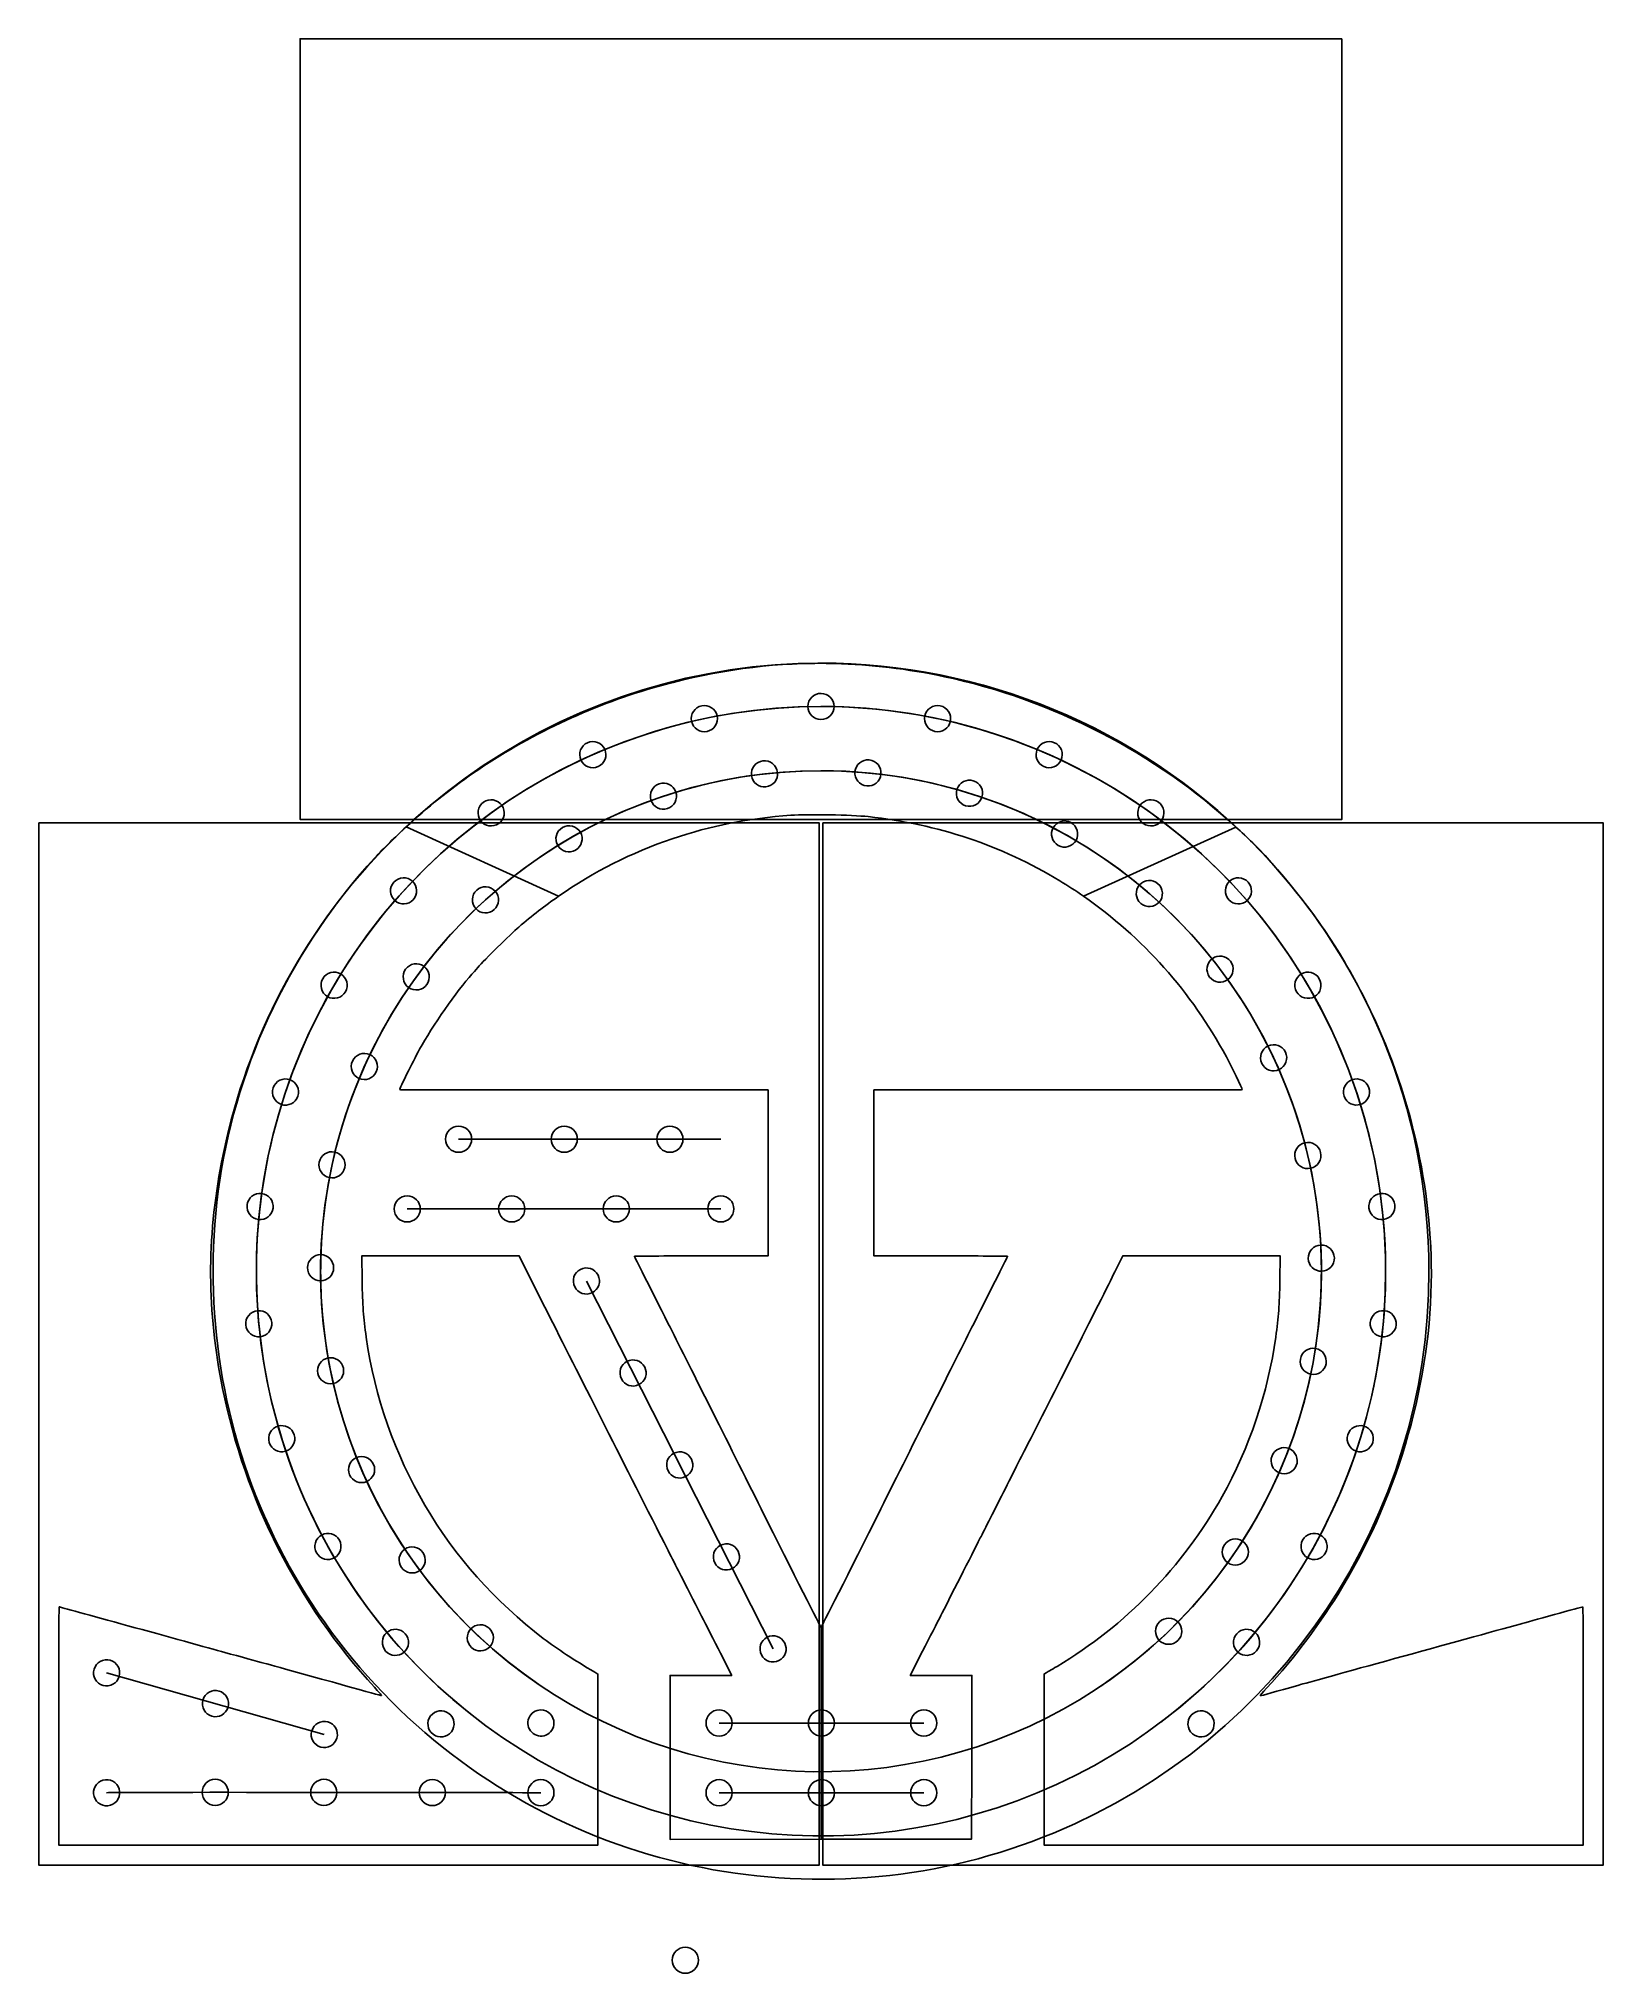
# Model space of a CAD drawing. Extents: x 202 to 1998, y -122 to 2098.
import ezdxf

# ---------------------------------------------------------------- set-up
doc = ezdxf.new("R2010")
doc.units = 0
doc.layers.add('Layer_1', color=7, linetype='CONTINUOUS')

msp = doc.modelspace()

# ---------------------------------------------------------------- linework, layer by layer
at = {"layer": 'Layer_1', "color": 7}
for points in [[(1698.005613, 2098.008448), (1698.005613, 1201.994044), (501.991631, 1201.994044), (501.991631, 2098.008448)], [(1089.750011, 1381.086237)], [(1099.99882, 1381.376137)], [(963.131997, 1332.387234)], [(1100.073329, 1346.62584)], [(1236.865539, 1332.385803)], [(1099.998106, 1331.622945)], [(832.021399, 1290.089554)], [(1367.976107, 1290.0897)], [(1033.358186, 1269.152412)], [(1155.379254, 1270.320807)], [(1099.99882, 1257.91155)], [(1274.847182, 1246.425933)], [(712.627042, 1221.719932)], [(914.371795, 1242.96406)], [(1487.367819, 1221.720506)], [(201.992106, 1198.009588), (1098.00651, 1198.009588), (1098.00651, 1.995606), (201.992106, 1.995606)], [(803.255443, 1192.771941)], [(1101.990945, 1198.009641), (1998.005349, 1198.009641), (1998.005349, 1.995527), (1101.990945, 1.995527)], [(1386.918133, 1198.382229)], [(1576.140637, 1193.248344)], [(609.792932, 1130.10767)], [(704.838012, 1120.840331)], [(798.712899, 1113.791324)], [(1486.804171, 1128.2439)], [(1590.205168, 1130.106454)], [(623.20395, 1030.083357)], [(1570.053035, 1039.17032)], [(528.072719, 1019.191675)], [(1671.936561, 1019.19087)], [(1633.108757, 934.939813)], [(562.155779, 924.653792)], [(471.16744, 893.981208)], [(1728.83138, 893.985543)], [(683.999805, 850.0074)], [(805.289414, 850.0074)], [(926.579024, 850.0074)], [(524.031249, 808.732086)], [(1673.449828, 819.773713)], [(441.217535, 759.602689)], [(625.000442, 770.005438)], [(745.000209, 770.005438)], [(865.000241, 770.005438)], [(985.000009, 770.005438)], [(1758.770504, 759.602244)], [(1689.254194, 698.956815)], [(510.561058, 687.641648)], [(844.06477, 679.054182)], [(439.73026, 621.845602)], [(1760.255827, 621.843934)], [(1679.795533, 577.385613)], [(522.354517, 566.2881)], [(897.637535, 573.49218)], [(466.679266, 486.940742)], [(951.210301, 467.930178)], [(1733.319103, 486.92886)], [(558.825318, 449.969942)], [(1645.543145, 460.390183)], [(520.929929, 360.347578)], [(1004.783067, 362.368175)], [(1679.073972, 360.336824)], [(618.421963, 343.587693)], [(1588.007376, 352.904465)], [(600.180902, 247.644413)], [(698.69624, 251.774932)], [(1058.355833, 256.806173)], [(1509.530758, 259.5558)], [(1599.817474, 247.648613)], [(284.060947, 237.035757)], [(408.998892, 201.674239)], [(778.499149, 180.008174)], [(982.999761, 180.006515)], [(1100.498426, 180.006515)], [(1217.999736, 180.006515)], [(533.936572, 166.315367)], [(651.861065, 173.092731)], [(1548.13642, 173.09271)], [(278.569705, 99.936162)], [(404.626901, 100.416613)], [(529.250786, 100.382455)], [(653.89677, 100.194132)], [(778.522242, 100.004691)], [(982.999761, 100.007199)], [(1100.498426, 100.007199)], [(1217.999736, 100.007199)], [(944.248878, -92.242533)]]:
    msp.add_lwpolyline(points, close=True, dxfattribs=at)
for points in [[(798.712899, 1113.791324), (623.708991, 1193.316713)], [(623.708991, 1193.316713), (798.712899, 1113.791324)], [(1576.140637, 1193.248344), (1401.359376, 1113.82453)], [(1401.359376, 1113.82453), (1576.140637, 1193.248344)], [(962.541018, 701.045219), (1039.308601, 701.045219), (1039.308601, 796.303023), (1039.308601, 891.560854), (827.894535, 891.560854)], [(1372.105456, 891.560854), (1160.691416, 891.560854), (1160.691416, 796.303023), (1160.691416, 701.045219), (1237.458973, 701.045219)], [(683.999547, 835.003299), (984.999751, 835.003299)], [(625.000183, 755.001338), (984.999751, 755.001338)], [(573.306634, 672.709297), (572.869145, 701.045219), (663.203133, 701.025693), (753.537121, 701.006167), (781.269528, 645.855756)], [(1437.33202, 682.758119), (1446.41797, 701.045219), (1536.7754, 701.045219), (1627.130872, 701.045219), (1626.693357, 672.709297)], [(830.684362, 672.263588), (1044.975425, 250.015578)], [(984.597663, 245.056937), (997.615243, 219.533509), (962.191398, 219.533509), (926.767579, 219.533509), (926.767579, 125.480777), (926.767579, 31.428044), (1099.798833, 31.631164), (1099.999995, 31.631164), (1099.999995, 275.02764), (1099.986316, 275.000309)], [(1099.999995, 275.02764), (1099.999995, 31.631164), (1272.830086, 31.832327), (1273.033207, 125.683897), (1273.238286, 219.533509), (1237.82423, 219.533509), (1202.410148, 219.533509), (1216.623036, 247.469037)], [(225.00001, 161.656541), (225.00001, 25.000309), (534.486333, 25.000309), (843.970697, 25.000309), (843.970697, 123.090134), (843.970697, 221.181943), (840.232426, 223.371396)], [(279.973368, 222.599488), (529.849257, 151.879891)], [(1357.837879, 222.209293), (1356.029293, 221.103811), (1356.029293, 123.053039), (1356.029293, 25.000309), (1665.513685, 25.000309), (1975.000007, 25.000309), (1975.000007, 161.656541)], [(982.999503, 165.002414), (1217.999213, 165.002414)], [(982.999503, 85.003099), (1217.999213, 85.003099)]]:
    msp.add_lwpolyline(points, dxfattribs=at)
for points in [[(1099.99882, 1381.376137), (817.735257, 1381.376137), (563.265183, 1211.344682), (455.247594, 950.567174)], [(1089.750011, 1381.086237), (1029.145506, 1380.219329), (968.804817, 1370.871336), (907.074218, 1352.982725)], [(1115.744132, 1380.937805), (1107.070747, 1381.159897), (1098.407786, 1381.210088), (1089.750011, 1381.086237)], [(1593.470045, 1176.973679), (1462.593339, 1307.850375), (1285.086433, 1381.376137), (1099.99882, 1381.376137)], [(1241.880848, 1365.810836), (1199.244171, 1374.821988), (1157.376478, 1379.87172), (1115.744132, 1380.937805)], [(1576.140637, 1193.248344), (1484.092282, 1278.148293), (1366.070892, 1339.56372), (1241.880848, 1365.810836)], [(907.074218, 1352.982725), (834.437601, 1331.933692), (763.95284, 1298.525019), (701.287099, 1255.441699)], [(963.131997, 1332.387234), (955.016144, 1330.714382), (949.793059, 1322.779068), (951.465911, 1314.663215)], [(974.410132, 1330.224955), (971.086234, 1332.412771), (967.029367, 1333.190566), (963.131997, 1332.387234)], [(1100.073329, 1346.62584), (1091.786968, 1346.667228), (1085.035993, 1339.983356), (1084.994605, 1331.696995)], [(1110.660657, 1342.178343), (1107.860956, 1345.006152), (1104.05258, 1346.605965), (1100.073329, 1346.62584)], [(1115.002174, 1331.547116), (1115.022049, 1335.526367), (1113.460359, 1339.350533), (1110.660657, 1342.178343)], [(1236.865539, 1332.385803), (1228.749686, 1334.058655), (1220.814372, 1328.83557), (1219.14152, 1320.719717)], [(1246.369346, 1325.939919), (1244.181531, 1329.263817), (1240.762909, 1331.582471), (1236.865539, 1332.385803)], [(485.371797, 889.152856), (573.803797, 1153.450634), (821.298386, 1331.622233), (1099.998106, 1331.622945)], [(1099.998106, 1331.622945), (837.858088, 1331.622945), (601.530064, 1173.713608), (501.213422, 931.52781)], [(951.465911, 1314.663215), (953.138763, 1306.547362), (961.074077, 1301.324277), (969.18993, 1302.997129)], [(969.18993, 1302.997129), (977.305783, 1304.669981), (982.528868, 1312.605295), (980.856016, 1320.721148)], [(980.856016, 1320.721148), (980.052684, 1324.618518), (977.73403, 1328.03714), (974.410132, 1330.224955)], [(1084.994605, 1331.696995), (1084.953217, 1323.410634), (1091.637088, 1316.659659), (1099.923449, 1316.618271)], [(1099.923449, 1316.618271), (1108.209811, 1316.576883), (1114.960786, 1323.260754), (1115.002174, 1331.547116)], [(1099.998106, 1331.622945), (1378.697826, 1331.622233), (1626.192414, 1153.450634), (1714.624415, 889.152856)], [(1558.288062, 1141.793029), (1436.742008, 1263.339083), (1271.890183, 1331.622945), (1099.998106, 1331.622945)], [(1219.14152, 1320.719717), (1217.468668, 1312.603864), (1222.691753, 1304.66855), (1230.807606, 1302.995698)], [(1230.807606, 1302.995698), (1238.923459, 1301.322846), (1246.858773, 1306.545931), (1248.531625, 1314.661784)], [(1248.531625, 1314.661784), (1249.334957, 1318.559154), (1248.557162, 1322.616021), (1246.369346, 1325.939919)], [(832.021399, 1290.089554), (824.44658, 1286.729862), (821.029545, 1277.86569), (824.389237, 1270.290872)], [(843.501412, 1290.373914), (839.788439, 1291.805222), (835.658955, 1291.702935), (832.021399, 1290.089554)], [(851.820081, 1282.457392), (850.2067, 1286.094948), (847.214385, 1288.942606), (843.501412, 1290.373914)], [(1367.976107, 1290.0897), (1360.401288, 1293.449392), (1351.537117, 1290.032357), (1348.177425, 1282.457539)], [(1375.892629, 1281.771032), (1374.461321, 1285.484005), (1371.613663, 1288.476319), (1367.976107, 1290.0897)], [(824.389237, 1270.290872), (827.748929, 1262.716053), (836.613101, 1259.299018), (844.187919, 1262.65871)], [(844.187919, 1262.65871), (851.762737, 1266.018402), (855.179773, 1274.882574), (851.820081, 1282.457392)], [(1033.358186, 1269.152412), (1025.128303, 1268.18569), (1019.240347, 1260.730368), (1020.207069, 1252.500485)], [(1044.407836, 1266.025581), (1041.284993, 1268.491894), (1037.310316, 1269.616648), (1033.358186, 1269.152412)], [(1050.010114, 1256.001295), (1049.545877, 1259.953424), (1047.530678, 1263.559268), (1044.407836, 1266.025581)], [(1155.379254, 1270.320807), (1147.13148, 1271.12054), (1139.797026, 1265.082709), (1138.997293, 1256.834935)], [(1165.515005, 1264.922842), (1162.985913, 1267.995056), (1159.339974, 1269.936762), (1155.379254, 1270.320807)], [(1348.177425, 1282.457539), (1344.817733, 1274.88272), (1348.234768, 1266.018548), (1355.809586, 1262.658856)], [(1355.809586, 1262.658856), (1363.384405, 1259.299165), (1372.248577, 1262.7162), (1375.608269, 1270.291018)], [(1375.608269, 1270.291018), (1377.221649, 1273.928574), (1377.323937, 1278.058058), (1375.892629, 1281.771032)], [(550.689402, 851.444487), (624.527526, 1092.957681), (847.449712, 1257.911916), (1099.998106, 1257.912767)], [(1099.99882, 1257.91155), (867.672043, 1257.91155), (658.221657, 1117.961276), (569.314048, 903.319321)], [(701.287099, 1255.441699), (674.131933, 1236.772223), (647.681881, 1215.339941), (623.708991, 1193.316713)], [(925.822909, 1242.10188), (922.271229, 1243.896415), (918.15214, 1244.20655), (914.371795, 1242.96406)], [(1020.207069, 1252.500485), (1021.173791, 1244.270601), (1028.629113, 1238.382646), (1036.858997, 1239.349368)], [(1036.858997, 1239.349368), (1045.08888, 1240.31609), (1050.976836, 1247.771412), (1050.010114, 1256.001295)], [(1099.998106, 1257.912767), (1352.547478, 1257.91308), (1575.471045, 1092.958616), (1649.309455, 851.444487)], [(1506.16736, 1089.671032), (1398.444766, 1197.393626), (1252.341574, 1257.91155), (1099.99882, 1257.91155)], [(1138.997293, 1256.834935), (1138.197561, 1248.587161), (1144.235391, 1241.252708), (1152.483165, 1240.452975)], [(1152.483165, 1240.452975), (1160.730939, 1239.653242), (1168.065392, 1245.691073), (1168.865125, 1253.938847)], [(1168.865125, 1253.938847), (1169.24917, 1257.899567), (1168.044096, 1261.850629), (1165.515005, 1264.922842)], [(1274.847182, 1246.425933), (1266.925099, 1248.856173), (1258.532883, 1244.404154), (1256.102644, 1236.482071)], [(1283.701234, 1239.113106), (1281.836398, 1242.628388), (1278.6515, 1245.258891), (1274.847182, 1246.425933)], [(712.627042, 1221.719932), (705.878872, 1216.910822), (704.306952, 1207.541796), (709.116061, 1200.793625)], [(723.817344, 1224.298422), (719.8929, 1224.956858), (715.867628, 1224.029348), (712.627042, 1221.719932)], [(733.553349, 1218.208951), (731.243934, 1221.449537), (727.741788, 1223.639985), (723.817344, 1224.298422)], [(914.371795, 1242.96406), (906.499634, 1240.376708), (902.21545, 1231.897598), (904.802802, 1224.025437)], [(904.802802, 1224.025437), (907.390153, 1216.153277), (915.869263, 1211.869093), (923.741424, 1214.456444)], [(923.741424, 1214.456444), (931.613585, 1217.043796), (935.897769, 1225.522906), (933.310417, 1233.395067)], [(933.310417, 1233.395067), (932.067927, 1237.175411), (929.37459, 1240.307346), (925.822909, 1242.10188)], [(1256.102644, 1236.482071), (1253.672404, 1228.559988), (1258.124423, 1220.167772), (1266.046506, 1217.737533)], [(1266.046506, 1217.737533), (1273.968589, 1215.307293), (1282.360805, 1219.759312), (1284.791044, 1227.681395)], [(1284.791044, 1227.681395), (1285.958086, 1231.485714), (1285.56607, 1235.597823), (1283.701234, 1239.113106)], [(1487.367819, 1221.720506), (1480.619648, 1226.529615), (1471.250621, 1224.957696), (1466.441512, 1218.209525)], [(1493.457289, 1211.9845), (1492.798853, 1215.908944), (1490.608405, 1219.41109), (1487.367819, 1221.720506)], [(709.116061, 1200.793625), (713.925171, 1194.045454), (723.294198, 1192.473534), (730.042368, 1197.282644)], [(730.042368, 1197.282644), (736.790539, 1202.091753), (738.362459, 1211.46078), (733.553349, 1218.208951)], [(929.099617, 1179.691703), (973.955249, 1194.925141), (1016.593673, 1203.389559), (1065.369133, 1206.742491)], [(1065.369133, 1206.742491), (1085.605816, 1208.133564), (1135.241913, 1207.268562), (1154.259766, 1205.193647)], [(1154.259766, 1205.193647), (1234.91974, 1196.393341), (1305.861225, 1172.623333), (1374.115231, 1131.527642)], [(1386.918133, 1198.382229), (1379.665892, 1202.391001), (1370.537038, 1199.761649), (1366.528266, 1192.509409)], [(1466.441512, 1218.209525), (1461.632402, 1211.461354), (1463.204322, 1202.092327), (1469.952493, 1197.283218)], [(1469.952493, 1197.283218), (1476.700663, 1192.474108), (1486.06969, 1194.046028), (1490.8788, 1200.794199)], [(1490.8788, 1200.794199), (1493.188216, 1204.034784), (1494.115726, 1208.060056), (1493.457289, 1211.9845)], [(623.708991, 1193.316713), (610.824973, 1181.480524), (598.451866, 1169.528264), (587.529284, 1157.619447)], [(803.255443, 1192.771941), (796.083161, 1188.621778), (793.633251, 1179.443122), (797.783414, 1172.270841)], [(798.712899, 1113.791324), (839.246059, 1142.032446), (882.108135, 1163.732989), (929.099617, 1179.691703)], [(814.639287, 1194.281844), (810.794585, 1195.308049), (806.699694, 1194.76492), (803.255443, 1192.771941)], [(823.756543, 1187.299913), (821.763564, 1190.744164), (818.483989, 1193.25564), (814.639287, 1194.281844)], [(818.284515, 1166.798813), (825.456796, 1170.948976), (827.906707, 1180.127632), (823.756543, 1187.299913)], [(1366.528266, 1192.509409), (1362.519495, 1185.257168), (1365.148846, 1176.128314), (1372.401087, 1172.119542)], [(1372.401087, 1172.119542), (1379.653327, 1168.110771), (1388.782181, 1170.740122), (1392.790953, 1177.992363)], [(1394.077422, 1189.403597), (1392.976055, 1193.227438), (1390.400781, 1196.457149), (1386.918133, 1198.382229)], [(1392.790953, 1177.992363), (1394.716033, 1181.475011), (1395.17879, 1185.579755), (1394.077422, 1189.403597)], [(1595.535151, 1175.285465), (1589.323025, 1181.494521), (1582.620865, 1187.271354), (1576.140637, 1193.248344)], [(1797.872519, 683.502492), (1797.872519, 868.59009), (1724.346751, 1046.096983), (1593.470045, 1176.973679)], [(587.529284, 1157.619447), (497.863237, 1059.856859), (436.989678, 938.907379), (411.951178, 808.762014)], [(797.783414, 1172.270841), (801.933578, 1165.098559), (811.112233, 1162.648649), (818.284515, 1166.798813)], [(1700.097663, 1039.92413), (1674.382544, 1084.208871), (1632.80338, 1138.035704), (1595.535151, 1175.285465)], [(620.193644, 1134.975618), (616.218382, 1134.796391), (612.477134, 1133.045337), (609.792932, 1130.10767)], [(630.990218, 1131.063362), (628.05255, 1133.747564), (624.168907, 1135.154845), (620.193644, 1134.975618)], [(1486.804171, 1128.2439), (1480.575198, 1133.708821), (1471.095425, 1133.089434), (1465.630505, 1126.860461)], [(1748.117977, 683.503074), (1748.117977, 855.395151), (1679.834115, 1020.246976), (1558.288062, 1141.793029)], [(1590.205168, 1130.106454), (1584.615606, 1136.22383), (1575.125257, 1136.651708), (1569.007881, 1131.062146)], [(609.792932, 1130.10767), (604.20337, 1123.990293), (604.631248, 1114.499945), (610.748624, 1108.910383)], [(631.945911, 1109.866076), (637.535472, 1115.983452), (637.107594, 1125.4738), (630.990218, 1131.063362)], [(704.838012, 1120.840331), (698.662843, 1115.314701), (698.136286, 1105.829329), (703.661916, 1099.65416)], [(715.674675, 1124.640082), (711.701498, 1124.860643), (707.803433, 1123.493832), (704.838012, 1120.840331)], [(726.024183, 1119.664234), (723.370683, 1122.629655), (719.647853, 1124.419521), (715.674675, 1124.640082)], [(724.848087, 1098.478063), (731.023257, 1104.003693), (731.549813, 1113.489065), (726.024183, 1119.664234)], [(753.134769, 1078.537421), (768.034409, 1091.328359), (783.218819, 1102.995954), (798.712899, 1113.791324)], [(1374.115231, 1131.527642), (1383.40245, 1125.935832), (1392.458158, 1119.988289), (1401.359376, 1113.82453)], [(1401.359376, 1113.82453), (1469.033336, 1066.962456), (1525.28616, 1003.960324), (1565.30468, 929.678025)], [(1465.630505, 1126.860461), (1460.165585, 1120.631488), (1460.784972, 1111.151715), (1467.013945, 1105.686795)], [(1491.881101, 1117.943587), (1491.621655, 1121.91442), (1489.795429, 1125.619553), (1486.804171, 1128.2439)], [(1488.187611, 1107.070234), (1490.811958, 1110.061493), (1492.140546, 1113.972755), (1491.881101, 1117.943587)], [(1569.007881, 1131.062146), (1562.890505, 1125.472585), (1562.462627, 1115.982236), (1568.052189, 1109.86486)], [(1589.249475, 1108.909167), (1592.187143, 1111.59337), (1593.938196, 1115.334618), (1594.117423, 1119.30988)], [(1594.117423, 1119.30988), (1594.29665, 1123.285143), (1592.88937, 1127.168786), (1590.205168, 1130.106454)], [(610.748624, 1108.910383), (616.866, 1103.320821), (626.356349, 1103.748699), (631.945911, 1109.866076)], [(703.661916, 1099.65416), (709.187545, 1093.47899), (718.672917, 1092.952434), (724.848087, 1098.478063)], [(1467.013945, 1105.686795), (1473.242917, 1100.221875), (1482.722691, 1100.841262), (1488.187611, 1107.070234)], [(1674.407878, 683.502492), (1674.407878, 835.845246), (1613.889955, 981.948437), (1506.16736, 1089.671032)], [(1568.052189, 1109.86486), (1573.641751, 1103.747484), (1583.132099, 1103.319606), (1589.249475, 1108.909167)], [(706.109368, 1032.131172), (713.267273, 1040.437819), (743.445992, 1070.219848), (753.134769, 1078.537421)], [(1570.053035, 1039.17032), (1565.077671, 1045.796875), (1555.672457, 1047.135429), (1549.045903, 1042.160065)], [(537.201061, 1026.159082), (533.354735, 1025.138998), (530.071173, 1022.632746), (528.072719, 1019.191675)], [(548.582474, 1024.631071), (545.141402, 1026.629525), (541.047386, 1027.179167), (537.201061, 1026.159082)], [(554.02187, 1004.121317), (558.183435, 1011.286977), (555.748134, 1020.469507), (548.582474, 1024.631071)], [(623.20395, 1030.083357), (618.361033, 1023.359391), (619.885924, 1013.98258), (626.60989, 1009.139662)], [(632.970404, 1036.123908), (629.0427, 1035.485171), (625.529601, 1033.312319), (623.20395, 1030.083357)], [(644.147645, 1033.489297), (640.918683, 1035.814948), (636.898109, 1036.762646), (632.970404, 1036.123908)], [(639.240244, 938.183902), (653.538274, 964.262849), (682.356717, 1005.605767), (699.27735, 1024.312788)], [(647.553585, 1012.545602), (652.396502, 1019.269568), (650.871611, 1028.646379), (644.147645, 1033.489297)], [(699.27735, 1024.312788), (700.382621, 1025.534792), (703.456629, 1029.052692), (706.109368, 1032.131172)], [(1549.045903, 1042.160065), (1542.419348, 1037.184701), (1541.080794, 1027.779487), (1546.056158, 1021.152932)], [(1567.06329, 1018.163188), (1570.245474, 1020.552442), (1572.348197, 1024.107956), (1572.908882, 1028.047558)], [(1572.908882, 1028.047558), (1573.469568, 1031.987159), (1572.442289, 1035.988136), (1570.053035, 1039.17032)], [(1651.426806, 1024.630266), (1644.261146, 1020.468702), (1641.825845, 1011.286172), (1645.98741, 1004.120511)], [(1671.936561, 1019.19087), (1667.774996, 1026.35653), (1658.592466, 1028.791831), (1651.426806, 1024.630266)], [(1721.455067, 1001.287397), (1714.390877, 1014.983447), (1710.628238, 1021.789007), (1700.097663, 1039.92413)], [(528.072719, 1019.191675), (523.911154, 1012.026015), (526.346455, 1002.843485), (533.512115, 998.68192)], [(533.512115, 998.68192), (540.677776, 994.520356), (549.860306, 996.955656), (554.02187, 1004.121317)], [(626.60989, 1009.139662), (633.333856, 1004.296745), (642.710667, 1005.821636), (647.553585, 1012.545602)], [(1546.056158, 1021.152932), (1551.031522, 1014.526378), (1560.436736, 1013.187823), (1567.06329, 1018.163188)], [(1645.98741, 1004.120511), (1650.148974, 996.954851), (1659.331504, 994.519551), (1666.497165, 998.681115)], [(1666.497165, 998.681115), (1669.938236, 1000.679569), (1672.444487, 1003.963131), (1673.464572, 1007.809457)], [(1673.464572, 1007.809457), (1674.484657, 1011.655782), (1673.935015, 1015.749798), (1671.936561, 1019.19087)], [(1800.634777, 680.949507), (1800.746193, 788.466409), (1772.699884, 901.934134), (1721.455067, 1001.287397)], [(455.247594, 950.567174), (347.230005, 689.789665), (406.937116, 389.621768), (606.527595, 190.031304)], [(570.524055, 932.517866), (566.802155, 931.109927), (563.791997, 928.281135), (562.155779, 924.653792)], [(582.002059, 932.161341), (578.374716, 933.797559), (574.245954, 933.925804), (570.524055, 932.517866)], [(616.478511, 891.883116), (616.478511, 893.649607), (630.841893, 922.865771), (639.240244, 938.183902)], [(1613.1148, 942.044665), (1605.63167, 938.485437), (1602.45072, 929.533837), (1606.009948, 922.050708)], [(1633.108757, 934.939813), (1629.549529, 942.422943), (1620.597929, 945.603893), (1613.1148, 942.044665)], [(1633.697215, 923.471372), (1635.029633, 927.220966), (1634.817959, 931.346288), (1633.108757, 934.939813)], [(501.213422, 931.52781), (400.896781, 689.342013), (456.347166, 410.574102), (641.70815, 225.213118)], [(562.155779, 924.653792), (558.748533, 917.10024), (562.109777, 908.214758), (569.663328, 904.807512)], [(569.663328, 904.807512), (577.21688, 901.400265), (586.102362, 904.76151), (589.509609, 912.315061)], [(589.509609, 912.315061), (592.916855, 919.868612), (589.555611, 928.754095), (582.002059, 932.161341)], [(1565.30468, 929.678025), (1570.997455, 919.111175), (1583.52148, 893.125758), (1583.52148, 891.881158)], [(1606.009948, 922.050708), (1609.569176, 914.567578), (1618.520776, 911.386628), (1626.003905, 914.945856)], [(1626.003905, 914.945856), (1629.597431, 916.655058), (1632.364797, 919.721777), (1633.697215, 923.471372)], [(709.949847, 165.891413), (487.371453, 333.617125), (396.939604, 624.856047), (485.371797, 889.152856)], [(471.16744, 893.981208), (468.498923, 886.13619), (472.695306, 877.613286), (480.540324, 874.944769)], [(478.744471, 902.610225), (475.174446, 900.852468), (472.448907, 897.748518), (471.16744, 893.981208)], [(490.203878, 903.354092), (486.436568, 904.635559), (482.314496, 904.367982), (478.744471, 902.610225)], [(569.314048, 903.319321), (480.40644, 688.677367), (529.550441, 441.613791), (693.83028, 277.333952)], [(499.576763, 884.317653), (502.245279, 892.162671), (498.048896, 900.685575), (490.203878, 903.354092)], [(827.894535, 891.560854), (711.616617, 891.560854), (616.478511, 891.705448), (616.478511, 891.883116)], [(1583.52148, 891.881158), (1583.52148, 891.704337), (1488.383479, 891.560854), (1372.105456, 891.560854)], [(1714.624415, 889.152856), (1803.056608, 624.856047), (1712.624759, 333.617125), (1490.046364, 165.891413)], [(1709.794942, 903.358427), (1701.949924, 900.68991), (1697.753541, 892.167006), (1700.422057, 884.321988)], [(1728.83138, 893.985543), (1726.162864, 901.83056), (1717.63996, 906.026944), (1709.794942, 903.358427)], [(1728.087514, 882.526135), (1729.845271, 886.09616), (1730.112847, 890.218232), (1728.83138, 893.985543)], [(480.540324, 874.944769), (488.385342, 872.276252), (496.908246, 876.472636), (499.576763, 884.317653)], [(1700.422057, 884.321988), (1703.090574, 876.476971), (1711.613478, 872.280587), (1719.458496, 874.949104)], [(1719.458496, 874.949104), (1723.225806, 876.230571), (1726.329757, 878.956111), (1728.087514, 882.526135)], [(778.794344, 207.296007), (569.421487, 348.519739), (476.851107, 609.930426), (550.689402, 851.444487)], [(683.999805, 850.0074), (675.713312, 850.0074), (668.995782, 843.28987), (668.995782, 835.003377)], [(694.609251, 845.612823), (691.795451, 848.426623), (687.979119, 850.0074), (683.999805, 850.0074)], [(699.003828, 835.003377), (699.003828, 838.982691), (697.423051, 842.799023), (694.609251, 845.612823)], [(805.289414, 850.0074), (797.002921, 850.0074), (790.285392, 843.28987), (790.285392, 835.003377)], [(815.898861, 845.612823), (813.085061, 848.426623), (809.268729, 850.0074), (805.289414, 850.0074)], [(820.293437, 835.003377), (820.293437, 838.982691), (818.712661, 842.799023), (815.898861, 845.612823)], [(926.579024, 850.0074), (918.292531, 850.0074), (911.575001, 843.28987), (911.575001, 835.003377)], [(937.18847, 845.612823), (934.37467, 848.426623), (930.558338, 850.0074), (926.579024, 850.0074)], [(941.583047, 835.003377), (941.583047, 838.982691), (940.00227, 842.799023), (937.18847, 845.612823)], [(1649.309455, 851.444487), (1723.14775, 609.930426), (1630.57737, 348.519739), (1421.204514, 207.296007)], [(668.995782, 835.003377), (668.995782, 826.716884), (675.713312, 819.999354), (683.999805, 819.999354)], [(683.999805, 819.999354), (692.286298, 819.999354), (699.003828, 826.716884), (699.003828, 835.003377)], [(790.285392, 835.003377), (790.285392, 826.716884), (797.002921, 819.999354), (805.289414, 819.999354)], [(805.289414, 819.999354), (813.575907, 819.999354), (820.293437, 826.716884), (820.293437, 835.003377)], [(911.575001, 835.003377), (911.575001, 826.716884), (918.292531, 819.999354), (926.579024, 819.999354)], [(926.579024, 819.999354), (934.865517, 819.999354), (941.583047, 826.716884), (941.583047, 835.003377)], [(1655.414839, 830.952965), (1647.347548, 829.059805), (1642.342427, 820.985265), (1644.235586, 812.917975)], [(1673.449828, 819.773713), (1671.556669, 827.841003), (1663.482129, 832.846124), (1655.414839, 830.952965)], [(411.951178, 808.762014), (394.805702, 719.643178), (395.171594, 638.125742), (413.117197, 548.847945)], [(524.031249, 808.732086), (522.302331, 800.628007), (527.470421, 792.656787), (535.574501, 790.92787)], [(530.542671, 818.191087), (527.203733, 816.026307), (524.861504, 812.623803), (524.031249, 808.732086)], [(541.835466, 820.275338), (537.943749, 821.105594), (533.88161, 820.355866), (530.542671, 818.191087)], [(535.574501, 790.92787), (543.678581, 789.198952), (551.6498, 794.367042), (553.378718, 802.471122)], [(553.378718, 802.471122), (555.107635, 810.575201), (549.939545, 818.546421), (541.835466, 820.275338)], [(1644.235586, 812.917975), (1646.128746, 804.850684), (1654.203286, 799.845563), (1662.270576, 801.738723)], [(1662.270576, 801.738723), (1666.144626, 802.64785), (1669.498855, 805.058702), (1671.595371, 808.440919)], [(1671.595371, 808.440919), (1673.691888, 811.823135), (1674.358956, 815.899663), (1673.449828, 819.773713)], [(441.217535, 759.602689), (440.228726, 751.375437), (446.096644, 743.904343), (454.323896, 742.915534)], [(446.846696, 769.611893), (443.717247, 767.153974), (441.692377, 763.553555), (441.217535, 759.602689)], [(457.90469, 772.709051), (453.953824, 773.183894), (449.976145, 772.069813), (446.846696, 769.611893)], [(454.323896, 742.915534), (462.551149, 741.926725), (470.022243, 747.794643), (471.011052, 756.021895)], [(471.011052, 756.021895), (471.999861, 764.249148), (466.131943, 771.720242), (457.90469, 772.709051)], [(625.000442, 770.005438), (616.713949, 770.005438), (609.996419, 763.287908), (609.996419, 755.001415)], [(609.996419, 755.001415), (609.996419, 746.714922), (616.713949, 739.997392), (625.000442, 739.997392)], [(635.609888, 765.610861), (632.796088, 768.424661), (628.979756, 770.005438), (625.000442, 770.005438)], [(625.000442, 739.997392), (633.286935, 739.997392), (640.004464, 746.714922), (640.004464, 755.001415)], [(640.004464, 755.001415), (640.004464, 758.980729), (638.423688, 762.797061), (635.609888, 765.610861)], [(745.000209, 770.005438), (736.713716, 770.005438), (729.996186, 763.287908), (729.996186, 755.001415)], [(729.996186, 755.001415), (729.996186, 746.714922), (736.713716, 739.997392), (745.000209, 739.997392)], [(755.609655, 765.610861), (752.795855, 768.424661), (748.979523, 770.005438), (745.000209, 770.005438)], [(745.000209, 739.997392), (753.286702, 739.997392), (760.004232, 746.714922), (760.004232, 755.001415)], [(760.004232, 755.001415), (760.004232, 758.980729), (758.423456, 762.797061), (755.609655, 765.610861)], [(865.000241, 770.005438), (856.713748, 770.005438), (849.996219, 763.287908), (849.996219, 755.001415)], [(849.996219, 755.001415), (849.996219, 746.714922), (856.713748, 739.997392), (865.000241, 739.997392)], [(875.609688, 765.610861), (872.795887, 768.424661), (868.979556, 770.005438), (865.000241, 770.005438)], [(865.000241, 739.997392), (873.286734, 739.997392), (880.004264, 746.714922), (880.004264, 755.001415)], [(880.004264, 755.001415), (880.004264, 758.980729), (878.423488, 762.797061), (875.609688, 765.610861)], [(985.000009, 770.005438), (976.713516, 770.005438), (969.995986, 763.287908), (969.995986, 755.001415)], [(969.995986, 755.001415), (969.995986, 746.714922), (976.713516, 739.997392), (985.000009, 739.997392)], [(995.609455, 765.610861), (992.795655, 768.424661), (988.979323, 770.005438), (985.000009, 770.005438)], [(985.000009, 739.997392), (993.286502, 739.997392), (1000.004032, 746.714922), (1000.004032, 755.001415)], [(1000.004032, 755.001415), (1000.004032, 758.980729), (998.423255, 762.797061), (995.609455, 765.610861)], [(1742.083349, 772.708605), (1733.856096, 771.719796), (1727.988178, 764.248702), (1728.976987, 756.02145)], [(1728.976987, 756.02145), (1729.965796, 747.794197), (1737.43689, 741.926279), (1745.664143, 742.915088)], [(1758.770504, 759.602244), (1757.781695, 767.829496), (1750.310601, 773.697414), (1742.083349, 772.708605)], [(1755.673347, 748.54425), (1758.131266, 751.673698), (1759.245347, 755.651378), (1758.770504, 759.602244)], [(1745.664143, 742.915088), (1749.615009, 743.389931), (1753.215427, 745.414801), (1755.673347, 748.54425)], [(1673.822051, 713.520014), (1665.539066, 713.280061), (1659.0189, 706.370855), (1659.258852, 698.08787)], [(1689.254194, 698.956815), (1689.014242, 707.2398), (1682.105036, 713.759966), (1673.822051, 713.520014)], [(515.051052, 698.211012), (512.21202, 695.422697), (510.596921, 691.620783), (510.561058, 687.641648)], [(525.699627, 702.509775), (521.720491, 702.545638), (517.890085, 700.999327), (515.051052, 698.211012)], [(540.567754, 687.371206), (540.642434, 695.657327), (533.985747, 702.435095), (525.699627, 702.509775)], [(844.06477, 679.054182), (840.314665, 686.44354), (831.284347, 689.393738), (823.894989, 685.643633)], [(885.771477, 700.654588), (885.771477, 700.869668), (920.318466, 701.045219), (962.541018, 701.045219)], [(924.683588, 623.28349), (903.281707, 665.622644), (885.771477, 700.439535), (885.771477, 700.654588)], [(1237.458973, 701.045219), (1279.681604, 701.045219), (1314.228514, 700.869668), (1314.228514, 700.654588)], [(1314.228514, 700.654588), (1314.228514, 700.439535), (1296.718574, 665.622671), (1275.31836, 623.28349)], [(1659.258852, 698.08787), (1659.498805, 689.804885), (1666.40801, 683.284719), (1674.690995, 683.524671)], [(1685.168696, 688.224606), (1687.899826, 691.118694), (1689.369424, 694.979185), (1689.254194, 698.956815)], [(510.561058, 687.641648), (510.486377, 679.355528), (517.143064, 672.57776), (525.429185, 672.503079)], [(525.429185, 672.503079), (533.715305, 672.428399), (540.493073, 679.085086), (540.567754, 687.371206)], [(577.941393, 607.797164), (574.726891, 630.440866), (573.747139, 644.176604), (573.306634, 672.709297)], [(823.894989, 685.643633), (816.505632, 681.893529), (813.555434, 672.863211), (817.305539, 665.473853)], [(837.475319, 658.884402), (841.023813, 660.685266), (843.711581, 663.822005), (844.947342, 667.604572)], [(844.947342, 667.604572), (846.183104, 671.38714), (845.865633, 675.505688), (844.06477, 679.054182)], [(1319.81565, 152.81772), (1534.457604, 241.725328), (1674.407878, 451.175715), (1674.407878, 683.502492)], [(1337.945314, 486.013981), (1351.305661, 512.028079), (1424.328199, 656.582467), (1437.33202, 682.758119)], [(1348.022843, 84.71839), (1590.20864, 185.035032), (1748.117977, 421.363056), (1748.117977, 683.503074)], [(1367.063523, 38.751314), (1627.841051, 146.768895), (1797.872519, 401.23895), (1797.872519, 683.502492)], [(1626.693357, 672.709297), (1626.254202, 644.266668), (1625.336256, 631.449379), (1622.05664, 607.990548)], [(1674.690995, 683.524671), (1678.668625, 683.639901), (1682.437567, 685.330517), (1685.168696, 688.224606)], [(1699.076159, 322.025683), (1764.069044, 430.198037), (1800.508412, 558.982227), (1800.634777, 680.949507)], [(781.269528, 645.855756), (819.07338, 570.678451), (864.926041, 480.111312), (915.914053, 379.904609)], [(817.305539, 665.473853), (821.055643, 658.084496), (830.085961, 655.134298), (837.475319, 658.884402)], [(443.103305, 632.822601), (440.567802, 629.755668), (439.354481, 625.807123), (439.73026, 621.845602)], [(439.73026, 621.845602), (440.512777, 613.596162), (447.834626, 607.543025), (456.084066, 608.325543)], [(453.250319, 638.199409), (449.288798, 637.82363), (445.638808, 635.889535), (443.103305, 632.822601)], [(469.604126, 624.679349), (468.821608, 632.928789), (461.499759, 638.981926), (453.250319, 638.199409)], [(456.084066, 608.325543), (464.333506, 609.10806), (470.386643, 616.429909), (469.604126, 624.679349)], [(1031.376949, 410.6507), (994.097687, 485.258675), (946.085496, 580.94439), (924.683588, 623.28349)], [(1275.31836, 623.28349), (1253.91812, 580.944337), (1205.899711, 485.258754), (1168.611321, 410.6507)], [(1730.381961, 624.677681), (1729.599443, 616.428241), (1735.65258, 609.106393), (1743.90202, 608.323875)], [(1746.735767, 638.197741), (1738.486327, 638.980258), (1731.164478, 632.927122), (1730.381961, 624.677681)], [(1760.255827, 621.843934), (1761.038344, 630.093375), (1754.985207, 637.415223), (1746.735767, 638.197741)], [(1754.879019, 611.69692), (1757.945953, 614.232423), (1759.880048, 617.882414), (1760.255827, 621.843934)], [(781.269528, 262.103803), (670.359186, 346.31311), (597.470051, 470.23656), (577.941393, 607.797164)], [(1622.05664, 607.990548), (1613.189923, 544.567912), (1591.589684, 480.37706), (1560.453121, 424.920235)], [(1743.90202, 608.323875), (1747.863541, 607.948097), (1751.812086, 609.161417), (1754.879019, 611.69692)], [(524.571179, 577.55568), (522.367353, 574.242372), (521.569995, 570.189303), (522.354517, 566.2881)], [(534.105978, 583.955645), (530.204775, 583.171123), (526.775005, 580.868987), (524.571179, 577.55568)], [(551.773522, 572.204184), (550.13984, 580.328018), (542.229811, 585.589326), (534.105978, 583.955645)], [(877.467755, 580.081631), (870.078398, 576.331527), (867.1282, 567.301208), (870.878304, 559.911851)], [(897.637535, 573.49218), (893.887431, 580.881538), (884.857113, 583.831735), (877.467755, 580.081631)], [(1650.266088, 582.723152), (1648.792168, 574.568821), (1654.20771, 566.763581), (1662.362041, 565.28966)], [(1667.69958, 594.819105), (1659.545249, 596.293026), (1651.740009, 590.877483), (1650.266088, 582.723152)], [(1679.795533, 577.385613), (1681.269454, 585.539944), (1675.853911, 593.345185), (1667.69958, 594.819105)], [(1673.583941, 567.727042), (1676.853355, 569.995474), (1679.087732, 573.469765), (1679.795533, 577.385613)], [(522.354517, 566.2881), (523.988198, 558.164267), (531.898227, 552.902958), (540.022061, 554.53664)], [(540.022061, 554.53664), (548.145895, 556.170321), (553.407203, 564.08035), (551.773522, 572.204184)], [(870.878304, 559.911851), (874.628409, 552.522493), (883.658727, 549.572296), (891.048084, 553.3224)], [(891.048084, 553.3224), (894.596579, 555.123264), (897.284346, 558.260002), (898.520108, 562.04257)], [(898.520108, 562.04257), (899.75587, 565.825137), (899.438399, 569.943685), (897.637535, 573.49218)], [(1662.362041, 565.28966), (1666.277889, 564.581859), (1670.314527, 565.458611), (1673.583941, 567.727042)], [(413.117197, 548.847945), (438.785087, 421.152304), (499.643804, 301.44319), (587.404295, 206.025684)], [(467.784795, 498.37094), (465.915127, 494.858226), (465.517456, 490.746661), (466.679266, 486.940742)], [(476.648892, 505.671584), (472.842974, 504.509775), (469.654462, 501.883655), (467.784795, 498.37094)], [(495.379735, 495.701958), (492.960392, 503.627373), (484.574308, 508.090927), (476.648892, 505.671584)], [(485.410108, 476.971115), (493.335524, 479.390458), (497.799078, 487.776542), (495.379735, 495.701958)], [(1704.618634, 495.690076), (1702.199291, 487.764661), (1706.662845, 479.378577), (1714.58826, 476.959234)], [(1723.349476, 505.659703), (1715.424061, 508.079046), (1707.037977, 503.615492), (1704.618634, 495.690076)], [(1733.319103, 486.92886), (1735.738446, 494.854276), (1731.274892, 503.24036), (1723.349476, 505.659703)], [(466.679266, 486.940742), (469.098609, 479.015326), (477.484693, 474.551772), (485.410108, 476.971115)], [(566.725641, 469.663146), (563.066512, 468.099313), (560.178481, 465.145947), (558.696883, 461.452754)], [(586.418845, 461.762824), (583.162331, 469.382566), (574.345383, 472.91966), (566.725641, 469.663146)], [(931.040521, 474.519628), (923.651163, 470.769524), (920.700966, 461.739206), (924.45107, 454.349848)], [(951.210301, 467.930178), (947.460197, 475.319535), (938.429879, 478.269733), (931.040521, 474.519628)], [(952.092874, 456.480568), (953.328636, 460.263135), (953.011165, 464.381683), (951.210301, 467.930178)], [(1309.406245, 429.742478), (1321.016029, 452.732811), (1333.858189, 478.055764), (1337.945314, 486.013981)], [(1617.724213, 471.641186), (1614.617334, 463.9592), (1618.326192, 455.213097), (1626.008178, 452.106218)], [(1637.25918, 479.925151), (1629.577194, 483.032029), (1620.831091, 479.323172), (1617.724213, 471.641186)], [(1645.543145, 460.390183), (1648.650024, 468.072169), (1644.941167, 476.818272), (1637.25918, 479.925151)], [(1714.58826, 476.959234), (1718.394179, 475.797424), (1722.505745, 476.195095), (1726.018459, 478.064763)], [(1726.018459, 478.064763), (1729.531173, 479.93443), (1732.157293, 483.122942), (1733.319103, 486.92886)], [(558.696883, 461.452754), (557.215286, 457.759562), (557.261485, 453.629071), (558.825318, 449.969942)], [(558.825318, 449.969942), (562.081833, 442.3502), (570.898781, 438.813105), (578.518523, 442.069619)], [(578.518523, 442.069619), (586.138265, 445.326134), (589.675359, 454.143082), (586.418845, 461.762824)], [(924.45107, 454.349848), (928.201175, 446.960491), (937.231493, 444.010293), (944.62085, 447.760397)], [(944.62085, 447.760397), (948.169345, 449.561261), (950.857112, 452.698), (952.092874, 456.480568)], [(1626.008178, 452.106218), (1629.697198, 450.614243), (1633.82781, 450.648832), (1637.491327, 452.202377)], [(1637.491327, 452.202377), (1641.154844, 453.755921), (1644.05117, 456.701163), (1645.543145, 460.390183)], [(1282.070315, 375.885059), (1285.495082, 382.516867), (1297.796513, 406.752118), (1309.406245, 429.742478)], [(1560.453121, 424.920235), (1515.117667, 344.173795), (1449.683087, 276.888296), (1370.900385, 230.008125)], [(1099.986316, 275.000309), (1099.530678, 275.000309), (1068.656264, 336.042673), (1031.376949, 410.6507)], [(1168.611321, 410.6507), (1131.330419, 336.057648), (1100.467752, 275.052194), (1099.999995, 275.02764)], [(526.749713, 380.752688), (523.272076, 378.818554), (520.705206, 375.58215), (519.613785, 371.75545)], [(547.154824, 374.932904), (543.127197, 382.174709), (533.991518, 384.780315), (526.749713, 380.752688)], [(915.914053, 379.904609), (922.213042, 367.525179), (933.427803, 345.459432), (940.835925, 330.869434)], [(1583.897629, 373.721483), (1577.014292, 378.335069), (1567.694196, 376.495072), (1563.080611, 369.611736)], [(1673.254189, 380.741934), (1666.012384, 384.769561), (1656.876705, 382.163955), (1652.849078, 374.922151)], [(1679.073972, 360.336824), (1683.101599, 367.578629), (1680.495993, 376.714308), (1673.254189, 380.741934)], [(519.613785, 371.75545), (518.522363, 367.928749), (518.995795, 363.825215), (520.929929, 360.347578)], [(520.929929, 360.347578), (524.957556, 353.105773), (534.093235, 350.500167), (541.33504, 354.527794)], [(541.33504, 354.527794), (548.576845, 358.555421), (551.182451, 367.6911), (547.154824, 374.932904)], [(622.119247, 364.481885), (618.858215, 362.201433), (616.636652, 358.718943), (615.943276, 354.800522)], [(643.013439, 360.784601), (638.264644, 367.575349), (628.909996, 369.23068), (622.119247, 364.481885)], [(639.316154, 339.890409), (646.106903, 344.639204), (647.762233, 353.993852), (643.013439, 360.784601)], [(984.613287, 368.957626), (977.223929, 365.207522), (974.273732, 356.177204), (978.023836, 348.787846)], [(1004.783067, 362.368175), (1001.032963, 369.757533), (992.002645, 372.70773), (984.613287, 368.957626)], [(1005.66564, 350.918565), (1006.901402, 354.701133), (1006.583931, 358.81968), (1004.783067, 362.368175)], [(1259.962896, 332.476857), (1268.697559, 349.719594), (1278.645654, 369.253225), (1282.070315, 375.885059)], [(1563.080611, 369.611736), (1558.467025, 362.728399), (1560.307022, 353.408303), (1567.190358, 348.794718)], [(1588.007376, 352.904465), (1592.620962, 359.787801), (1590.780965, 369.107898), (1583.897629, 373.721483)], [(1652.849078, 374.922151), (1648.821451, 367.680346), (1651.427057, 358.544667), (1658.668862, 354.51704)], [(1670.076734, 353.200895), (1673.903434, 354.292316), (1677.139838, 356.859187), (1679.073972, 360.336824)], [(615.943276, 354.800522), (615.249901, 350.882101), (616.141511, 346.848726), (618.421963, 343.587693)], [(618.421963, 343.587693), (623.170758, 336.796945), (632.525406, 335.141614), (639.316154, 339.890409)], [(978.023836, 348.787846), (981.77394, 341.398488), (990.804259, 338.448291), (998.193616, 342.198395)], [(998.193616, 342.198395), (1001.742111, 343.999259), (1004.429878, 347.135998), (1005.66564, 350.918565)], [(1567.190358, 348.794718), (1570.495853, 346.579196), (1574.546076, 345.767519), (1578.450024, 346.538246)], [(1578.450024, 346.538246), (1582.353972, 347.308973), (1585.791855, 349.59897), (1588.007376, 352.904465)], [(1658.668862, 354.51704), (1662.146499, 352.582906), (1666.250033, 352.109474), (1670.076734, 353.200895)], [(940.835925, 330.869434), (948.244152, 316.279409), (958.191268, 296.743793), (962.941412, 287.459273)], [(1237.458973, 288.263977), (1241.101068, 295.33793), (1251.22826, 315.234094), (1259.962896, 332.476857)], [(1611.517571, 204.863581), (1643.485191, 239.278411), (1673.448221, 279.371331), (1699.076159, 322.025683)], [(225.464857, 298.312799), (225.209243, 298.312799), (225.00001, 236.817177), (225.00001, 161.656541)], [(304.443351, 276.668269), (261.260521, 288.572296), (225.720471, 298.312799), (225.464857, 298.312799)], [(1941.785168, 289.383112), (1924.020356, 284.472313), (1906.410351, 279.614377), (1902.652341, 278.586233)], [(1974.542966, 298.312799), (1974.291374, 298.312799), (1959.550008, 294.293963), (1941.785168, 289.383112)], [(1975.000007, 161.656541), (1975.000007, 236.81723), (1974.794664, 298.312799), (1974.542966, 298.312799)], [(415.51366, 246.05304), (397.607772, 250.98752), (347.626155, 264.764268), (304.443351, 276.668269)], [(601.530519, 268.820223), (598.543462, 266.191106), (596.723159, 262.483067), (596.470057, 258.511832)], [(622.706329, 267.470606), (617.231477, 273.69083), (607.750744, 274.295075), (601.530519, 268.820223)], [(621.356712, 246.294796), (627.576937, 251.769648), (628.181181, 261.250381), (622.706329, 267.470606)], [(697.961428, 272.981032), (695.246766, 270.071486), (693.799103, 266.202713), (693.936907, 262.225797)], [(693.83028, 277.333952), (858.11012, 113.054112), (1105.173696, 63.910111), (1319.81565, 152.81772)], [(719.167527, 273.715844), (713.108712, 279.368834), (703.614417, 279.039847), (697.961428, 272.981032)], [(719.902339, 252.509744), (725.555329, 258.56856), (725.226342, 268.062854), (719.167527, 273.715844)], [(962.941412, 287.459273), (967.691529, 278.174727), (977.437403, 259.094326), (984.597663, 245.056937)], [(1058.355833, 256.806173), (1054.605729, 264.19553), (1045.57541, 267.145728), (1038.186053, 263.395624)], [(1216.623036, 247.469037), (1224.440468, 262.832783), (1233.816798, 281.190024), (1237.458973, 288.263977)], [(1488.621442, 281.079643), (1482.677796, 275.305695), (1482.54023, 265.806708), (1488.314178, 259.863063)], [(1509.838021, 280.77238), (1504.064073, 286.716025), (1494.565087, 286.853591), (1488.621442, 281.079643)], [(1509.530758, 259.5558), (1515.474403, 265.329748), (1515.61197, 274.828734), (1509.838021, 280.77238)], [(1577.292047, 267.474806), (1571.817195, 261.254581), (1572.421439, 251.773848), (1578.641664, 246.298996)], [(1598.467857, 268.824423), (1592.247632, 274.299275), (1582.766899, 273.695031), (1577.292047, 267.474806)], [(1599.817474, 247.648613), (1605.292326, 253.868838), (1604.688082, 263.349571), (1598.467857, 268.824423)], [(1902.652341, 278.586233), (1842.479081, 262.124388), (1662.929817, 212.63053), (1648.632818, 208.564758)], [(460.531244, 233.640934), (453.678324, 235.53371), (433.419628, 241.118641), (415.51366, 246.05304)], [(596.470057, 258.511832), (596.216954, 254.540598), (597.551785, 250.63147), (600.180902, 247.644413)], [(600.180902, 247.644413), (605.655754, 241.424188), (615.136487, 240.819944), (621.356712, 246.294796)], [(693.936907, 262.225797), (694.074711, 258.248882), (695.786694, 254.489594), (698.69624, 251.774932)], [(698.69624, 251.774932), (704.755055, 246.121942), (714.249349, 246.450929), (719.902339, 252.509744)], [(840.232426, 223.371396), (816.75518, 237.13092), (797.503224, 249.778374), (781.269528, 262.103803)], [(1038.186053, 263.395624), (1030.796695, 259.645519), (1027.846498, 250.615201), (1031.596602, 243.225844)], [(1051.766382, 236.636393), (1055.314877, 238.437256), (1058.002644, 241.573995), (1059.238406, 245.356563)], [(1059.238406, 245.356563), (1060.474167, 249.13913), (1060.156696, 253.257678), (1058.355833, 256.806173)], [(1488.314178, 259.863063), (1491.086926, 257.008824), (1494.879951, 255.372957), (1498.858832, 255.315334)], [(1498.858832, 255.315334), (1502.837712, 255.257711), (1506.676519, 256.783052), (1509.530758, 259.5558)], [(1578.641664, 246.298996), (1581.628721, 243.66988), (1585.537849, 242.335049), (1589.509084, 242.588151)], [(1589.509084, 242.588151), (1593.480318, 242.841253), (1597.188357, 244.661556), (1599.817474, 247.648613)], [(265.538044, 226.684711), (263.281448, 218.71139), (267.915769, 210.418403), (275.88909, 208.161807)], [(284.060947, 237.035757), (276.087626, 239.292353), (267.79464, 234.658032), (265.538044, 226.684711)], [(293.072689, 229.918077), (291.131492, 233.391795), (287.889871, 235.952101), (284.060947, 237.035757)], [(294.411994, 218.512853), (295.495649, 222.341777), (295.013887, 226.444359), (293.072689, 229.918077)], [(505.949221, 221.152653), (487.822247, 226.127984), (467.384111, 231.748157), (460.531244, 233.640934)], [(641.70815, 225.213118), (827.069134, 39.852134), (1105.837045, -15.598252), (1348.022843, 84.71839)], [(1031.596602, 243.225844), (1035.346706, 235.836486), (1044.377024, 232.886288), (1051.766382, 236.636393)], [(1370.900385, 230.008125), (1364.710669, 226.324914), (1358.83266, 222.816274), (1357.837879, 222.209293)], [(275.88909, 208.161807), (283.862411, 205.905211), (292.155397, 210.539532), (294.411994, 218.512853)], [(408.998892, 201.674239), (401.025571, 203.930835), (392.732585, 199.296514), (390.475988, 191.323193)], [(418.010634, 194.556559), (416.069436, 198.030277), (412.827816, 200.590583), (408.998892, 201.674239)], [(551.367199, 208.558884), (544.514306, 210.510398), (524.076169, 216.177217), (505.949221, 221.152653)], [(595.439453, 196.619429), (595.135129, 196.315079), (579.258224, 200.61633), (551.367199, 208.558884)], [(587.404295, 206.025684), (592.00069, 201.028287), (595.616406, 196.796435), (595.439453, 196.619429)], [(1604.156255, 196.232714), (1603.78978, 196.226999), (1607.102734, 200.110765), (1611.517571, 204.863581)], [(1648.632818, 208.564758), (1622.635892, 201.17177), (1604.861343, 196.244091), (1604.156255, 196.232714)], [(390.475988, 191.323193), (388.219392, 183.349872), (392.853713, 175.056885), (400.827035, 172.800289)], [(400.827035, 172.800289), (408.800356, 170.543693), (417.093342, 175.178014), (419.349938, 183.151335)], [(419.349938, 183.151335), (420.433594, 186.980259), (419.951832, 191.082841), (418.010634, 194.556559)], [(606.527595, 190.031304), (806.118075, -9.55916), (1106.285994, -69.266267), (1367.063523, 38.751314)], [(651.861065, 173.092731), (656.880968, 179.685591), (666.294978, 180.960726), (672.887838, 175.940823)], [(778.499149, 180.008174), (772.430592, 180.008174), (766.959584, 176.352563), (764.637248, 170.745948)], [(789.108588, 175.6136), (786.29479, 178.427398), (782.47846, 180.008174), (778.499149, 180.008174)], [(982.999761, 180.006515), (974.713268, 180.006515), (967.995739, 173.288985), (967.995739, 165.002492)], [(993.609208, 175.611938), (990.795408, 178.425738), (986.979076, 180.006515), (982.999761, 180.006515)], [(1100.498426, 180.006515), (1092.211933, 180.006515), (1085.494403, 173.288985), (1085.494403, 165.002492)], [(1111.107872, 175.611938), (1108.294072, 178.425738), (1104.47774, 180.006515), (1100.498426, 180.006515)], [(1217.999736, 180.006515), (1209.713243, 180.006515), (1202.995713, 173.288985), (1202.995713, 165.002492)], [(1228.609182, 175.611938), (1225.795382, 178.425738), (1221.97905, 180.006515), (1217.999736, 180.006515)], [(1548.13642, 173.09271), (1543.116498, 179.685591), (1533.702512, 180.960728), (1527.109647, 175.940827)], [(515.413669, 155.964321), (513.157072, 147.991), (517.791394, 139.698013), (525.764715, 137.441417)], [(533.936572, 166.315367), (525.963251, 168.571963), (517.670265, 163.937642), (515.413669, 155.964321)], [(542.948314, 159.197687), (541.007117, 162.671405), (537.765496, 165.231711), (533.936572, 166.315367)], [(544.287618, 147.792463), (545.371274, 151.621387), (544.889512, 155.723969), (542.948314, 159.197687)], [(654.709178, 152.065942), (648.116297, 157.085861), (646.841162, 166.499871), (651.861065, 173.092731)], [(672.887838, 175.940823), (679.480719, 170.920904), (680.755854, 161.506894), (675.735951, 154.914034)], [(764.637248, 170.745948), (762.314912, 165.139332), (763.598591, 158.685839), (767.889709, 154.394721)], [(784.240936, 151.14226), (789.847551, 153.464596), (793.503162, 158.935604), (793.503162, 165.004161)], [(793.503162, 165.004161), (793.503162, 168.983472), (791.922386, 172.799802), (789.108588, 175.6136)], [(967.995739, 165.002492), (967.995739, 156.715999), (974.713268, 149.998469), (982.999761, 149.998469)], [(982.999761, 149.998469), (991.286254, 149.998469), (998.003784, 156.715999), (998.003784, 165.002492)], [(998.003784, 165.002492), (998.003784, 168.981806), (996.423008, 172.798138), (993.609208, 175.611938)], [(1085.494403, 165.002492), (1085.494403, 156.715999), (1092.211933, 149.998469), (1100.498426, 149.998469)], [(1100.498426, 149.998469), (1108.784919, 149.998469), (1115.502449, 156.715999), (1115.502449, 165.002492)], [(1115.502449, 165.002492), (1115.502449, 168.981806), (1113.921672, 172.798138), (1111.107872, 175.611938)], [(1202.995713, 165.002492), (1202.995713, 156.715999), (1209.713243, 149.998469), (1217.999736, 149.998469)], [(1217.999736, 149.998469), (1226.286229, 149.998469), (1233.003759, 156.715999), (1233.003759, 165.002492)], [(1233.003759, 165.002492), (1233.003759, 168.981806), (1231.422983, 172.798138), (1228.609182, 175.611938)], [(1527.109647, 175.940827), (1520.516782, 170.920927), (1519.24165, 161.506904), (1524.261551, 154.914039)], [(1545.288318, 152.065958), (1551.881183, 157.085859), (1553.156336, 166.499866), (1548.13642, 173.09271)], [(525.764715, 137.441417), (533.738036, 135.184821), (542.031022, 139.819142), (544.287618, 147.792463)], [(675.735951, 154.914034), (670.716048, 148.321174), (661.302038, 147.046039), (654.709178, 152.065942)], [(767.889709, 154.394721), (772.180827, 150.103603), (778.63432, 148.819924), (784.240936, 151.14226)], [(1524.261551, 154.914039), (1529.281451, 148.321173), (1538.695453, 147.046058), (1545.288318, 152.065958)], [(278.569705, 99.936162), (270.323093, 99.145901), (264.278527, 91.820067), (265.068788, 83.573455)], [(289.54719, 96.574531), (286.478587, 99.106444), (282.529868, 100.315659), (278.569705, 99.936162)], [(294.932412, 86.435245), (294.552915, 90.395408), (292.615793, 94.042618), (289.54719, 96.574531)], [(404.626901, 100.416613), (396.340408, 100.418883), (389.621037, 93.703194), (389.618767, 85.416702)], [(415.235143, 96.019129), (412.422114, 98.8337), (408.606215, 100.415522), (404.626901, 100.416613)], [(419.626812, 85.408478), (419.627903, 89.387792), (418.048172, 93.204557), (415.235143, 96.019129)], [(529.250786, 100.382455), (520.964293, 100.384726), (514.244922, 93.669037), (514.242651, 85.382544)], [(539.859028, 95.984971), (537.045999, 98.799542), (533.2301, 100.381364), (529.250786, 100.382455)], [(544.250697, 85.37432), (544.251787, 89.353635), (542.672057, 93.1704), (539.859028, 95.984971)], [(653.89677, 100.194132), (645.610277, 100.206723), (638.882541, 93.4994), (638.86995, 85.212907)], [(664.499539, 95.783436), (661.690014, 98.601511), (657.876084, 100.188086), (653.89677, 100.194132)], [(668.877996, 85.167312), (668.884042, 89.146627), (667.309064, 92.96536), (664.499539, 95.783436)], [(778.522242, 100.004691), (770.235749, 100.017281), (763.508013, 93.309958), (763.495422, 85.023465)], [(789.125011, 95.593994), (786.315487, 98.41207), (782.501556, 99.998645), (778.522242, 100.004691)], [(793.503468, 84.977871), (793.509514, 88.957185), (791.934536, 92.775919), (789.125011, 95.593994)], [(982.999761, 100.007199), (974.713268, 100.007199), (967.995739, 93.289669), (967.995739, 85.003176)], [(993.609208, 95.612622), (990.795408, 98.426422), (986.979076, 100.007199), (982.999761, 100.007199)], [(998.003784, 85.003176), (998.003784, 88.98249), (996.423008, 92.798822), (993.609208, 95.612622)], [(1100.498426, 100.007199), (1092.211933, 100.007199), (1085.494403, 93.289669), (1085.494403, 85.003176)], [(1111.107872, 95.612622), (1108.294072, 98.426422), (1104.47774, 100.007199), (1100.498426, 100.007199)], [(1115.502449, 85.003176), (1115.502449, 88.98249), (1113.921672, 92.798822), (1111.107872, 95.612622)], [(1217.999736, 100.007199), (1209.713243, 100.007199), (1202.995713, 93.289669), (1202.995713, 85.003176)], [(1228.609182, 95.612622), (1225.795382, 98.426422), (1221.97905, 100.007199), (1217.999736, 100.007199)], [(1233.003759, 85.003176), (1233.003759, 88.98249), (1231.422983, 92.798822), (1228.609182, 95.612622)], [(265.068788, 83.573455), (265.859049, 75.326843), (273.184883, 69.282277), (281.431495, 70.072538)], [(279.999826, 85.003099), (286.499837, 86.003116), (778.498011, 85.003099), (778.498011, 85.003099)], [(281.431495, 70.072538), (289.678107, 70.862799), (295.722673, 78.188633), (294.932412, 86.435245)], [(389.618767, 85.416702), (389.616496, 77.130209), (396.332185, 70.410838), (404.618678, 70.408567)], [(404.618678, 70.408567), (412.905171, 70.406296), (419.624541, 77.121985), (419.626812, 85.408478)], [(514.242651, 85.382544), (514.24038, 77.096051), (520.956069, 70.37668), (529.242562, 70.374409)], [(529.242562, 70.374409), (537.529055, 70.372138), (544.248426, 77.087827), (544.250697, 85.37432)], [(638.86995, 85.212907), (638.85736, 76.926414), (645.564683, 70.198677), (653.851176, 70.186087)], [(653.851176, 70.186087), (662.137669, 70.173496), (668.865405, 76.880819), (668.877996, 85.167312)], [(763.495422, 85.023465), (763.482832, 76.736972), (770.190155, 70.009236), (778.476648, 69.996645)], [(778.476648, 69.996645), (786.763141, 69.984055), (793.490877, 76.691378), (793.503468, 84.977871)], [(967.995739, 85.003176), (967.995739, 76.716683), (974.713268, 69.999153), (982.999761, 69.999153)], [(982.999761, 69.999153), (991.286254, 69.999153), (998.003784, 76.716683), (998.003784, 85.003176)], [(1085.494403, 85.003176), (1085.494403, 76.716683), (1092.211933, 69.999153), (1100.498426, 69.999153)], [(1100.498426, 69.999153), (1108.784919, 69.999153), (1115.502449, 76.716683), (1115.502449, 85.003176)], [(1202.995713, 85.003176), (1202.995713, 76.716683), (1209.713243, 69.999153), (1217.999736, 69.999153)], [(1217.999736, 69.999153), (1226.286229, 69.999153), (1233.003759, 76.716683), (1233.003759, 85.003176)], [(944.248878, -92.242533), (935.96239, -92.242533), (929.244865, -98.960058), (929.244865, -107.246546)], [(929.244865, -107.246546), (929.244865, -115.533034), (935.96239, -122.250559), (944.248878, -122.250559)], [(954.858318, -96.637106), (952.044519, -93.823308), (948.22819, -92.242533), (944.248878, -92.242533)], [(944.248878, -122.250559), (952.535366, -122.250559), (959.252891, -115.533034), (959.252891, -107.246546)], [(959.252891, -107.246546), (959.252891, -103.267234), (957.672116, -99.450905), (954.858318, -96.637106)]]:
    msp.add_open_spline(points, degree=3, dxfattribs=at)

doc.saveas('drawing.dxf')
